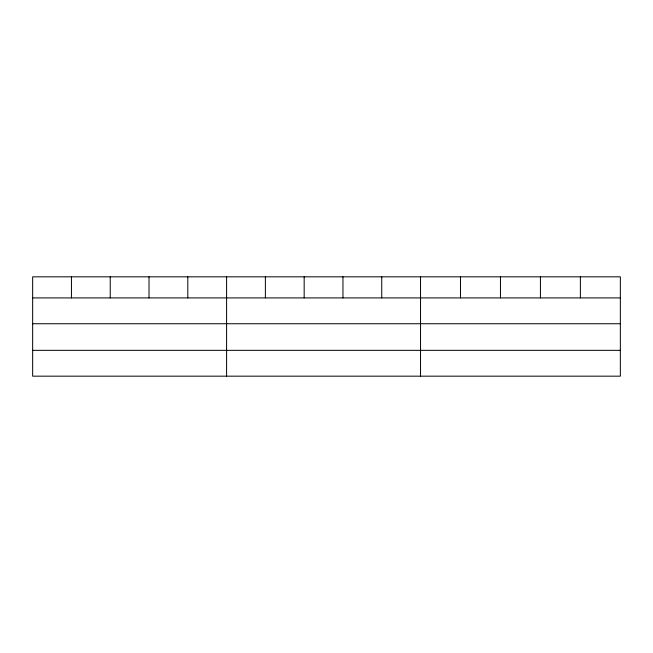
<?xml version="1.0" encoding="UTF-8"?>
<svg xmlns="http://www.w3.org/2000/svg" width="653" height="653" viewBox="0 0 653 653"><rect width="100%" height="100%" fill="white"/><g stroke="black" fill="none" stroke-linecap="round" stroke-linejoin="round"><path stroke-width="0.98" d="M620.35 323.741L620.35 276.831L32.65 276.831L32.65 376.169L620.35 376.169L620.35 323.741L32.65 323.741M32.65 297.915L620.35 297.915M32.65 350.343L620.35 350.343M580.386 276.831L580.386 297.915M540.423 276.831L540.423 297.915M500.459 276.831L500.459 297.915M460.496 276.831L460.496 297.915M420.532 276.831L420.532 376.169M381.744 276.831L381.744 297.915M342.956 276.831L342.956 297.915M304.167 276.831L304.167 297.915M265.379 276.831L265.379 297.915M226.591 276.831L226.591 376.169M187.803 276.831L187.803 297.915M149.015 276.831L149.015 297.915M110.226 276.831L110.226 297.915M71.438 276.831L71.438 297.915"/></g></svg>
